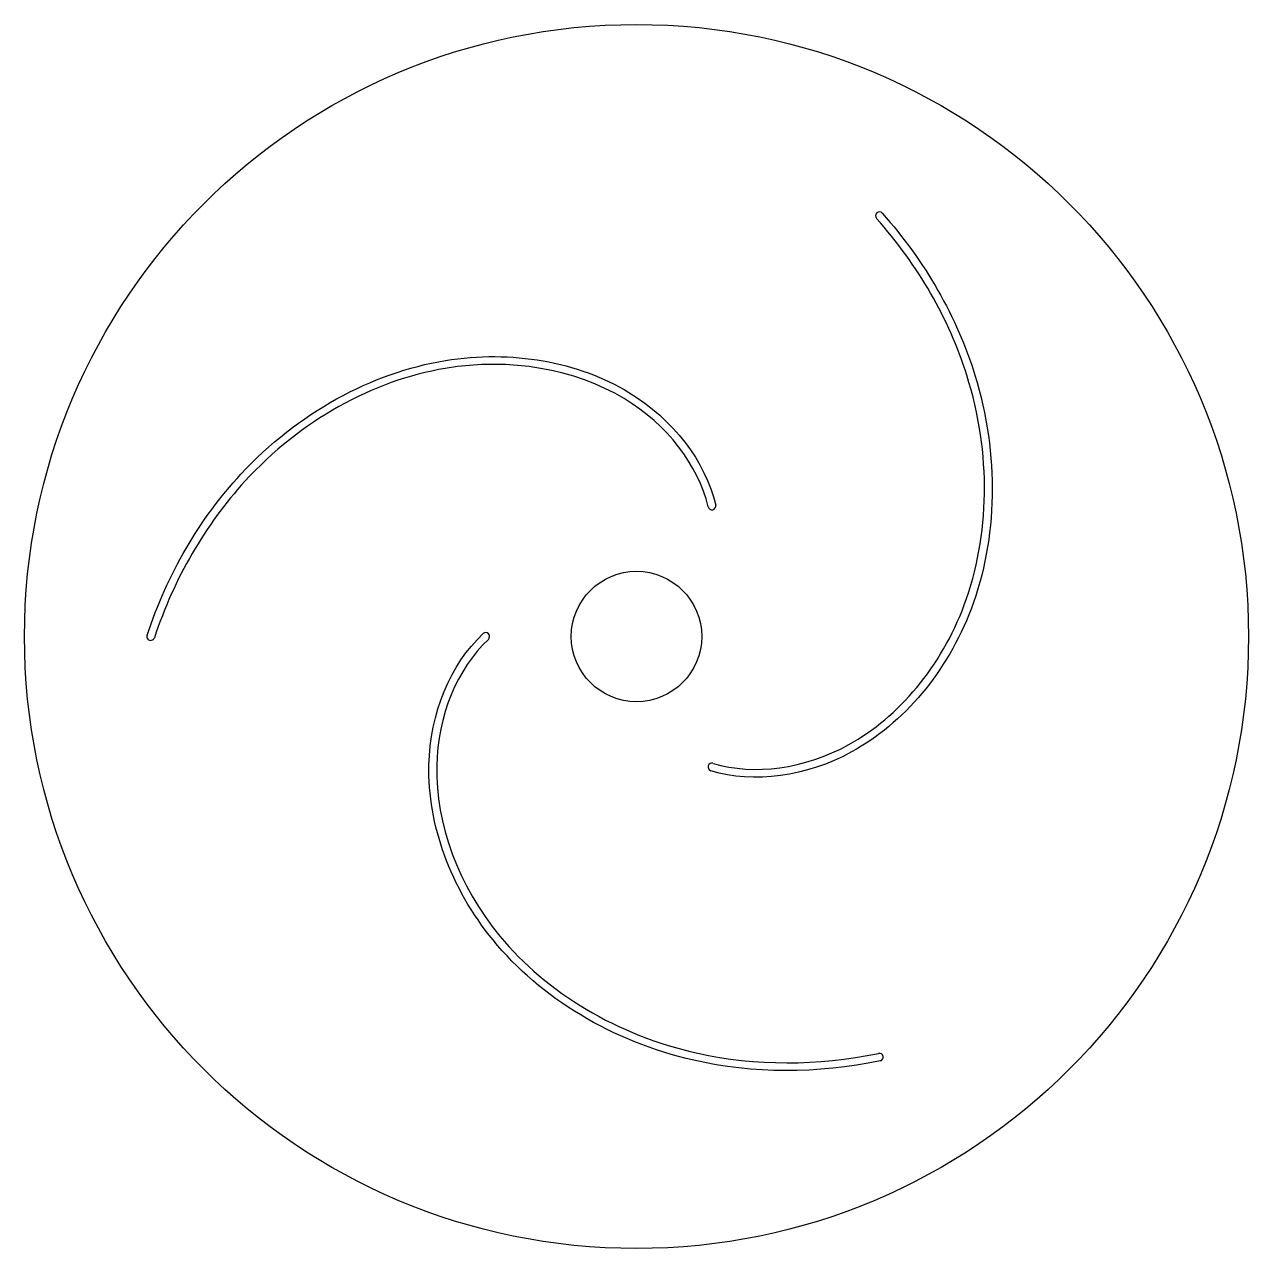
# Model space of a CAD drawing. Header units: millimetres. Extents: x -30 to 30, y -30 to 30.
import ezdxf

# ---------------------------------------------------------------- set-up
doc = ezdxf.new("R2010")
doc.units = ezdxf.units.MM
doc.layers.get('0').update_dxf_attribs({"linetype": 'CONTINUOUS'})

msp = doc.modelspace()

# ---------------------------------------------------------------- linework, layer by layer
for radius in [30, 3.2]:
    msp.add_circle((0, 0), radius)
for centre, radius, start, end in [((11.905, 20.62), 0.191, 41.77476, 221.77476), ((3.695, 6.4), 0.191, -166.68831, 13.31169), ((-23.81, 0), 0.19, 161.77476, 341.77476), ((-7.39, 0), 0.191, -46.68831, 133.31169), ((3.695, -6.4), 0.191, 73.31169, 253.31169), ((11.905, -20.62), 0.191, -78.22524, 101.77476)]:
    msp.add_arc(centre, radius, start, end)
for points, knots in [([(12.047, 20.747), (14.154, 18.388), (15.706, 15.657), (16.586, 12.817), (17.797, 8.907), (17.702, 4.792), (16.398, 1.347), (15.233, -1.734), (13.098, -4.26), (10.546, -5.658), (8.312, -6.881), (5.765, -7.22), (3.641, -6.583)], [-1, -1, -1, -1, -0.786599, -0.786599, -0.786599, -0.49274, -0.49274, -0.49274, -0.229996, -0.229996, -0.229996, 0, 0, 0, 0]), ([(3.75, -6.218), (5.775, -6.825), (8.236, -6.501), (10.402, -5.302), (12.867, -3.939), (14.94, -1.472), (16.066, 1.545), (17.328, 4.925), (17.404, 8.97), (16.187, 12.815), (15.319, 15.561), (13.807, 18.204), (11.763, 20.493)], [0, 0, 0, 0, 0.231384, 0.231384, 0.231384, 0.494583, 0.494583, 0.494583, 0.789443, 0.789443, 0.789443, 1, 1, 1, 1]), ([(-23.99, 0.06), (-23.001, 3.063), (-21.412, 5.774), (-19.393, 7.955), (-16.612, 10.96), (-13.001, 12.934), (-9.366, 13.528), (-6.115, 14.059), (-2.86, 13.473), (-0.373, 11.962), (1.803, 10.639), (3.37, 8.602), (3.881, 6.444)], [-1, -1, -1, -1, -0.786599, -0.786599, -0.786599, -0.49274, -0.49274, -0.49274, -0.229996, -0.229996, -0.229996, 0, 0, 0, 0]), ([(3.51, 6.356), (3.023, 8.413), (1.512, 10.383), (-0.609, 11.66), (-3.022, 13.112), (-6.195, 13.674), (-9.371, 13.141), (-12.929, 12.544), (-16.47, 10.587), (-19.192, 7.611), (-21.136, 5.486), (-22.669, 2.855), (-23.629, -0.06)], [0, 0, 0, 0, 0.231384, 0.231384, 0.231384, 0.494583, 0.494583, 0.494583, 0.789443, 0.789443, 0.789443, 1, 1, 1, 1]), ([(11.944, -20.806), (8.848, -21.451), (5.706, -21.43), (2.807, -20.772), (-1.185, -19.866), (-4.701, -17.727), (-7.033, -14.875), (-9.118, -12.325), (-10.238, -9.213), (-10.173, -6.304), (-10.116, -3.758), (-9.135, -1.383), (-7.521, 0.139)], [-1, -1, -1, -1, -0.786599, -0.786599, -0.786599, -0.49274, -0.49274, -0.49274, -0.229996, -0.229996, -0.229996, 0, 0, 0, 0]), ([(-7.26, -0.139), (-8.798, -1.589), (-9.748, -3.882), (-9.793, -6.357), (-9.844, -9.173), (-8.745, -12.202), (-6.695, -14.686), (-4.398, -17.469), (-0.933, -19.557), (3.005, -20.426), (5.817, -21.047), (8.862, -21.059), (11.866, -20.433)], [0, 0, 0, 0, 0.231384, 0.231384, 0.231384, 0.494583, 0.494583, 0.494583, 0.789443, 0.789443, 0.789443, 1, 1, 1, 1])]:
    msp.add_open_spline(points, degree=3, knots=knots)

doc.saveas('drawing.dxf')
